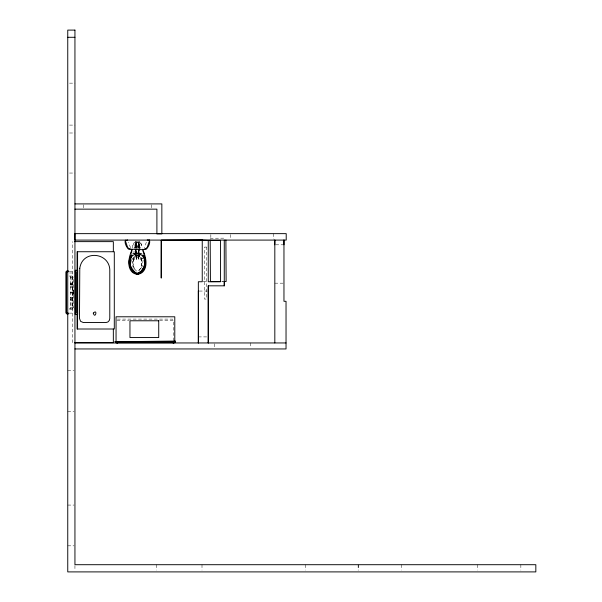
<?xml version="1.0" encoding="UTF-8"?>
<svg xmlns="http://www.w3.org/2000/svg" width="602" height="602" viewBox="0 0 602 602"><rect width="100%" height="100%" fill="white"/><g stroke="black" fill="none" stroke-linecap="round" stroke-linejoin="round"><path stroke-width="0.45" stroke-dasharray="3.01 2.26" d="M72.586 342.651L72.586 241.628M139.28 248.272C142.433 239.686 132.335 240.326 135.54 248.272M136.368 248.942L136.368 244.916M136.368 243.05L136.368 245.383M136.413 246.805L136.413 242.719L135.42 242.907M136.534 243.592L136.473 242.486M136.443 258.8L136.421 255.188L136.534 259.259L136.534 255.632L138.287 255.632L138.287 259.259L138.407 255.15L138.287 259.259L136.534 259.259L136.383 255.105M138.452 247.001L138.452 244.916M138.452 243.05L138.452 248.942M139.401 243.742L139.784 247.7L139.265 246.278L139.784 247.7M135.269 246.444L135.269 248.363M135.269 244.216L135.036 247.7L135.555 246.278L135.036 247.7M139.551 248.363L139.551 246.444M139.551 246.496C141.154 243.246 136.172 239.889 135.269 244.066M139.551 245.217L139.551 244.216M73.76 292.595C72.579 293.325 72.601 290.841 73.768 291.586M138.407 258.807L138.437 255.105M139.551 244.066L138.881 245.112M139.273 247.911L139.401 245.323M143.178 260.034L142.132 266.483L140.838 269.824M135.503 241.944L139.875 242.012L142.08 245.736M73.625 292.677L73.346 294.227L73.188 292.677M134.863 249.913L135.134 247.241M139.957 249.913L139.687 247.241M132.357 248.054L132.756 245.729M146.361 242.222L144.299 247.693M135.179 247.55L136.172 246.459M135.194 255.978L135.044 256.49L136.624 254.962M138.994 247.287L138.994 242.44M140.048 258.258L141.312 259.229L139.386 259.018L141.124 259.74L142.825 257.806M131.657 260.072L132.335 258.559C135.021 257.174 138.227 257.295 141.109 257.904M132.741 245.736L133.99 242.997M132.891 261.486L133.697 259.74L135.435 259.018L133.509 259.229L134.773 258.258M139.318 246.79L139.077 247.287L135.743 247.287L135.42 245.323M138.347 242.486L138.287 243.592M133.983 248.265C135.405 245.473 139.416 245.473 140.838 248.265M135.104 257.062L133.712 257.904M135.909 255.293L135.157 256.061L136.594 254.985M133.983 242.997L135.254 241.921L139.867 242.012L138.633 241.891L139.318 241.944M138.784 270.727C141.967 267.326 142.922 261.456 140.973 257.212L140.055 256.482L137.406 256.159L134.765 256.482L133.847 257.212C131.898 261.456 132.854 267.326 136.037 270.727M139.408 247.482L137.406 248.205L135.412 247.482M135.826 242.44L135.826 247.287M138.896 245.104C135.668 247.761 134.878 240.439 135.269 246.496M135.262 241.921L136.172 241.921M70.396 283.55L72.827 283.55M70.396 284.069L72.827 284.069M72.827 284.37L70.396 284.37M72.827 284.889L70.396 284.889M70.396 286.56L72.827 286.56M72.827 287.38L70.396 287.38M70.396 292.151L72.827 292.151M72.827 292.971L70.396 292.971M70.396 297.478L72.827 297.478M71.006 298.434L72.827 298.291M70.396 299.758L72.827 299.758M72.827 300.579L70.396 300.579M73.73 293.347L72.827 293.43M132.899 252.11L134.6 251.869M139.318 242.561L138.407 242.719L138.407 245.909M136.135 246.572L138.686 246.572L139.641 247.55M73.73 293.919L72.827 293.972A8.579 8.579 0 0 0 73.895 293.904M138.197 255.158L136.624 255.158M210.181 238.249L225.885 238.159M222.431 281.563L224.283 281.548M69.554 83.144L74.941 83.144M69.554 125.096L74.941 125.096M69.554 132.997L74.941 132.997M69.554 173.045L74.941 173.045M275.739 244.811L283.963 244.811M136.534 246.828L138.287 246.828M69.185 271.728L73.519 271.728M69.554 272.984L74.941 272.984M69.185 276.055L75.25 276.055M70.396 277.146L73.429 277.146L73.429 307.705M203.1 281.751L206.539 281.751M221.604 281.751L223.38 281.751M274.821 283.173L283.045 283.173M199.247 291.052L207.359 291.052M70.396 307.705L74.64 307.705M69.185 308.803L75.25 308.803M69.554 309.24L74.941 309.24M69.185 313.123L73.519 313.123M117.367 319.105L172.691 319.105L172.691 320.332M116.946 320.332L129.039 320.332M159.568 320.332L173.677 320.332L173.677 341.921M198.344 336.902L207.359 336.902M67.755 370.523L74.046 370.523M67.755 411.279L74.046 411.279M67.755 505.07L74.046 505.07M67.755 545.826L74.046 545.826M72.827 290.683L73.73 290.758M73.73 290.194L72.827 290.134A8.579 8.579 0 0 1 73.895 290.209M142.486 258.559L139.717 257.062M138.197 254.962L139.656 256.061L138.227 254.985M138.874 255.271L139.777 256.49L139.626 255.978M130.521 247.693L128.459 242.222M141.929 261.486L141.124 259.74C142.576 263.112 141.357 271.795 136.436 271.035C134.231 269.312 133.426 266.37 133.11 263.706C132.237 261.968 134.916 259.725 132.538 258.98L131.996 257.806M140.83 242.997L142.463 248.054M133.283 268.281L131.642 260.034M520.85 564.706L520.85 570.102M477.695 564.706L477.695 570.102M401.286 564.706L401.286 570.102M358.371 564.706L358.371 570.102M358.13 564.706L358.13 570.102M305.327 564.706L305.327 570.102M273.624 233.644L273.624 239.167M250.703 342.952L250.703 347.234M230.476 234.562L230.476 239.167M214.741 343.81L214.741 347.234M210.835 234.562L210.835 239.167M202.001 564.706L202.001 570.102M156.452 564.706L156.452 570.102M151.441 204.778L151.441 209.15M138.407 246.888L138.407 247.272M136.413 246.888L136.413 247.272L136.368 246.775M136.368 246.015L136.368 246.557M83.226 204.778L83.226 209.15M74.941 565.609L74.941 570.102M72.827 276.055L72.827 308.803M72.217 277.146L72.217 297.335M72.217 298.434L72.217 307.705M71.006 277.146L71.006 287.515M71.006 292.015L71.006 293.106M71.006 297.335L71.006 307.705M70.396 276.055L70.396 308.803M136.029 255.105A1.445 1.445 0 0 0 136.662 255.278L138.159 255.278A1.445 1.445 0 0 0 138.791 255.105M206.599 247.076L204.499 247.076L204.499 299.051L206.599 299.051L206.599 247.076"/><path stroke-width="0.9" d="M68.432 313.123L66.167 313.123L66.167 271.728L68.432 271.728M77.583 329.008L77.583 251.734M113.342 251.734L113.342 241.628L74.445 241.628M208.262 285.822L208.262 342.952L208.262 285.822L224.275 285.822L224.275 281.751M274.821 342.952L274.821 240.085L274.821 244.811M139.137 249.875L138.385 252.93L139.107 249.649M173.707 342.884A1.565 1.324 89.9 0 0 173.948 342.696L174.633 342.26M142.659 249.446C157.476 282.428 117.345 282.421 132.162 249.446M145.421 264.775L145.518 260.011L144.141 255.963M149.183 241.53L147.407 246.79M131.966 250.793L130.837 253.818M143.223 268.357C145.375 264.428 145.556 259.146 142.576 255.602M175.054 342.139L175.34 341.688L115.245 341.582M130.679 255.963L129.302 260.011L129.4 264.775M138.528 252.953L138.866 252.261M125.735 240.537L127.564 239.942M143.028 268.409L141.101 271.261L138.701 272.796M142.614 270.622L143.276 269.47M117.525 343.065A1.565 1.324 89.9 0 1 116.773 342.704L116.728 342.485M131.725 254.714C126.804 260.606 129.475 272.571 137.406 274.151C145.345 272.571 148.017 260.606 143.095 254.714M146.956 247.512L145.962 248.671L144.525 249.04M139.544 273.278L140.921 272.194M132.448 255.594L136.007 254.014M175.114 342.109L115.719 342.184L115.373 341.68M147.257 239.942L149.544 240.093M132.854 253.826L134.246 253.269M134.848 254.413L137.406 254.029L139.973 254.413M134.404 253.367L138.957 253.036L141.748 253.901M174.023 342.433L173.827 342.463M138.836 273.737C135.405 274.745 132.515 271.758 131.213 268.891M125.434 240.093C124.17 242.598 126.397 246.948 128.376 249.1L141.598 249.649L146.444 249.1C148.468 246.805 150.38 243.193 149.522 240.153M220.588 281.57L210.422 281.631L210.188 240.093M224.283 281.548L226.126 281.54L225.893 240.01M202.596 239.98L161.419 240.1L161.231 278.086L161.118 240.409L202.596 240.281M67.755 37.294L74.941 37.294M74.941 203.905L161.848 203.905L161.848 233.877L156.904 233.877L156.904 209.15L74.941 209.15M208.262 240.356L220.558 240.356L220.558 281.751L208.262 281.751L208.262 240.356L202.242 240.085L202.242 281.751L198.344 281.751L198.344 342.952L198.344 291.052M66.762 270.877L68.38 270.877M75.25 271.728L76.462 271.728L76.462 313.123L75.25 313.123M66.762 313.973L68.38 313.973M115.095 341.582L175.626 341.259L115.095 341.605M74.445 342.651L113.342 342.651L113.342 329.008M116.773 342.711L173.94 342.688A1.565 1.324 -90 0 1 173.12 343.05M74.941 342.952L286.033 342.952M74.941 348.949L286.033 348.949L286.033 301.301L283.963 301.301L283.963 240.085L283.963 244.811M136.24 252.908L135.683 249.875M116.367 342.463L116.254 342.44M137.406 273.744L135.269 273.278L133.9 272.194M138.814 254.014L142.373 255.594M130.295 249.04L128.858 248.671L127.865 247.512M134.871 272.209L131.793 268.409M142.546 255.564C146.986 260.899 144.593 271.72 137.406 273.15C130.243 271.728 127.842 260.929 132.244 255.602C129.302 259.169 129.422 264.421 131.597 268.357M135.894 252.283L136.293 252.953L135.713 249.649M127.413 246.79L125.637 241.53M143.983 253.818L142.855 250.793M224.275 240.085L224.275 285.822M174.783 342.854L174.783 316.787L116.051 316.787L116.051 342.854M77.086 270.358L77.086 251.734L114.297 251.734L114.297 329.008L77.086 329.008L77.086 314.109M67.364 270.877L67.364 271.728M67.364 313.123L67.364 313.973M66.167 271.728L66.167 313.123M117.081 342.944A1.565 1.324 -90 0 1 116.773 342.719M74.941 233.644L74.941 240.085L286.213 240.085L286.213 233.644L74.941 233.644M79.78 268.281L79.494 318.42L80.593 321.333L83.264 322.537L106.012 322.537L107.901 321.987L109.278 320.482L109.79 318.42L109.79 271.502C110.776 252.426 82.504 248.987 79.78 268.281M93.272 313.1C95.176 319.76 98.051 308.382 93.272 313.1M74.941 30.1L67.755 30.1L67.755 571.9L535.833 571.9L535.833 564.706L74.941 564.706L74.941 30.1M77.65 270.283L75.25 270.283L75.25 314.568L77.65 314.568L77.65 270.283M158.725 320.776L129.957 320.776L129.957 337.556L158.725 337.556L158.725 320.776"/></g></svg>
